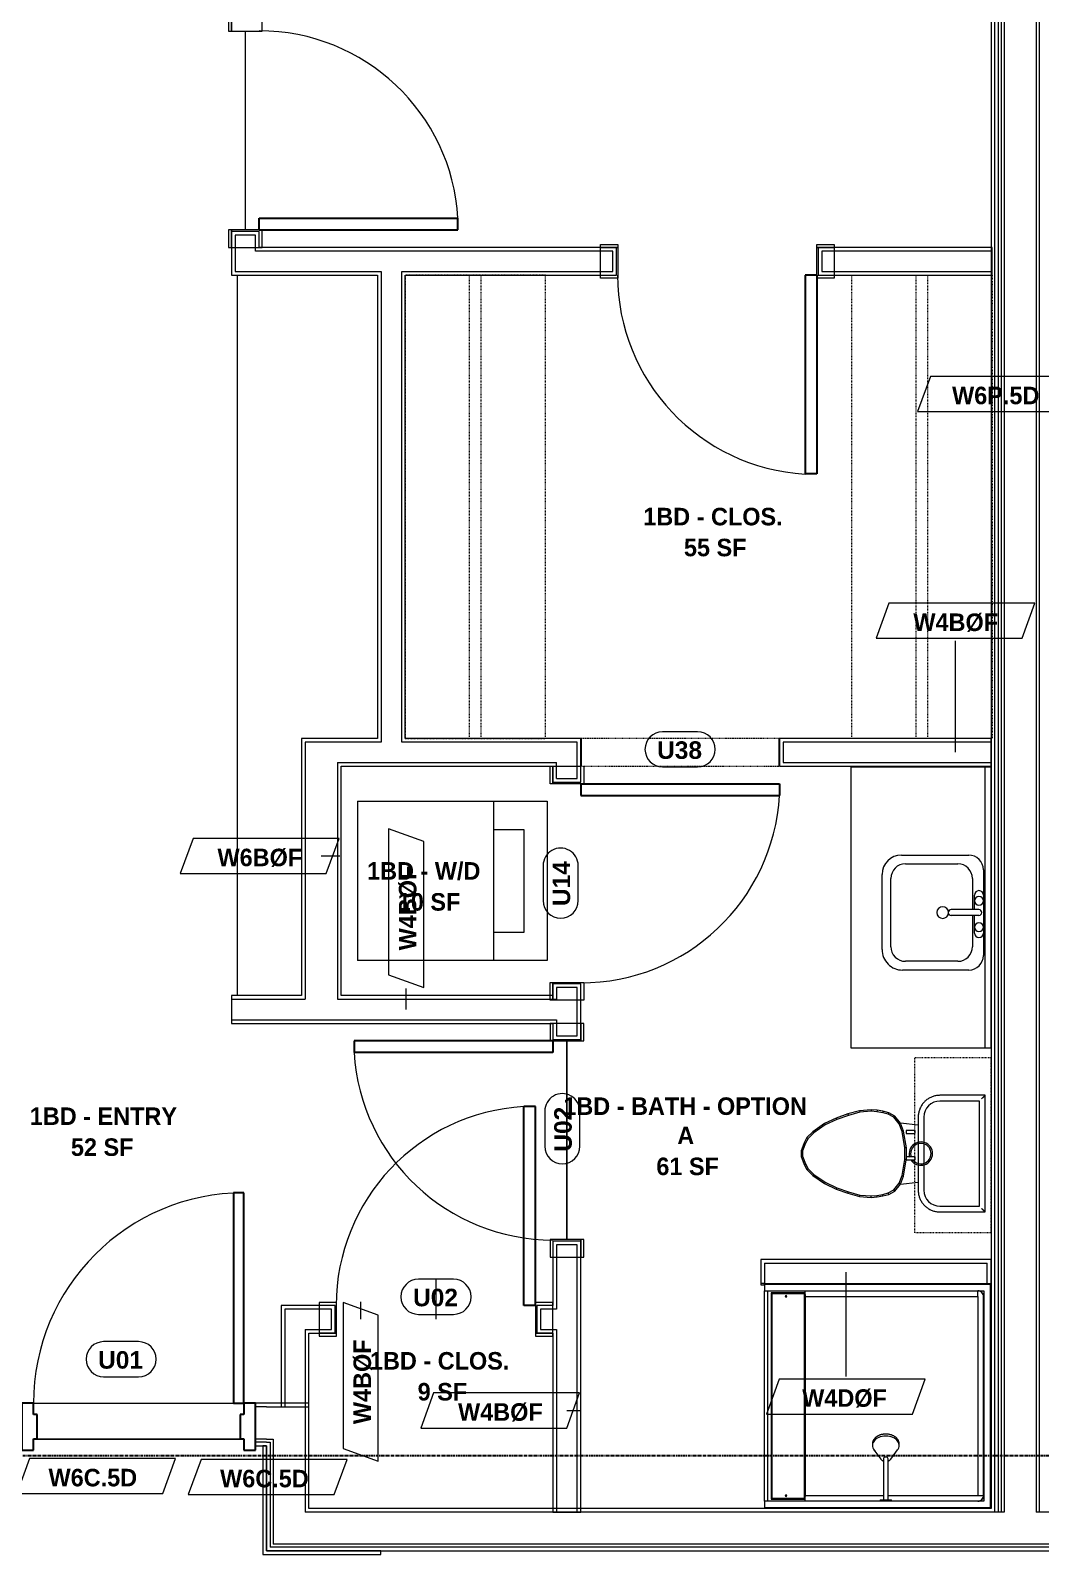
# Model space of a CAD drawing. Header units: inches. Extents: x -4058 to -1781, y 9814 to 12264.
# Drawn here: x -3085.1 to -2912.3, y 10450.3 to 10711 of the extents above; entities that cross this region are included whole.
import ezdxf

# ---------------------------------------------------------------- set-up
doc = ezdxf.new("R2010")
doc.units = ezdxf.units.IN
doc.header["$MEASUREMENT"] = 0
for name, pattern in [('Dash', [0.25, 0.125, -0.125]), ('Grid Line 1_2_', [0.875, 0.5, -0.125, 0.125, -0.125]), ('Overhead', [0.15625, 0.09375, -0.0625])]:
    doc.linetypes.add(name, pattern=pattern)
for name, color, linetype, lineweight in [('0-1', 7, 'Continuous', 5), ('0-3', 8, 'Continuous', 9), ('A-AREA-IDEN', 2, 'Continuous', 9), ('A-DETL-GENF-3', 92, 'Overhead', 9), ('A-DETL-MEDM', 33, 'Continuous', 30), ('A-DOOR-1', 7, 'Continuous', 9), ('A-DOOR-2', 10, 'Continuous', 30), ('A-DOOR-3', 31, 'Continuous', 9), ('A-DOOR-4', 31, 'Continuous', 30), ('A-DOOR-FRAM-2', 10, 'Continuous', 30), ('A-DOOR-IDEN', 31, 'Continuous', 9), ('A-FLOR-1', 7, 'Continuous', 9), ('A-FLOR-2', 192, 'Continuous', 9), ('A-WALL', 113, 'Continuous', 18), ('A-WALL-2', 250, 'Continuous', 18), ('A-WALL-3', 113, 'Continuous', 9), ('A-WALL-IDEN', 211, 'Continuous', 9), ('I-WALL-1', 7, 'Continuous', 9), ('P-SANR-FIXT', 6, 'Continuous', 9), ('Q-CASE', 31, 'Continuous', 9), ('Q-CASE-1', 31, 'Dash', 9), ('Q-CASE-HDLN', 31, 'Dash', 9), ('S-GRID-1', 1, 'Grid Line 1_2_', 30)]:
    doc.layers.add(name, color=color, linetype=linetype, lineweight=lineweight)
doc.styles.add('Arial_B', font='arialbd.ttf', dxfattribs={"height": 3})
doc.styles.add('Century Gothic_B', font='GOTHICB.TTF', dxfattribs={"height": 3})

# ---------------------------------------------------------------- blocks, each defined once
blk = doc.blocks.new('CTR - 1st Phase - Shell_rvt-1-UNIT PLANS - 2ND FLOOR')
at = {"layer": 'A-FLOR-1'}
for p, q in [((-3084.57, 10470.04), (-3048.57, 10470.04)), ((-3048.57, 10470.04), (-3084.57, 10470.04))]:
    blk.add_line(p, q, dxfattribs=at)
blk = doc.blocks.new('HOLLOW METAL - UNIT DOOR-2191978-UNIT PLANS - 2ND FLOOR')
at = {"layer": 'A-DOOR-1'}
blk.add_arc((18, 3.875), 36, 90, 180, dxfattribs=at)
at = {"layer": 'A-DOOR-2'}
for p, q in [((18, 39.875), (16.25, 39.875)), ((16.25, 39.875), (16.25, 3.875)), ((18, 3.875), (18, 39.875)), ((16.25, 3.875), (18, 3.875))]:
    blk.add_line(p, q, dxfattribs=at)
at = {"layer": 'A-DOOR-FRAM-2'}
for p, q in [((-18, 3.875), (-20, 3.875)), ((-20, 3.875), (-20, -4.125)), ((-18, 1.9375), (-18, 3.875)), ((18, 3.875), (18, 1.9375)), ((20, 3.875), (18, 3.875)), ((20, -4.125), (20, 3.875)), ((-17.375, 1.9375), (-18, 1.9375)), ((-17.375, -2.1875), (-17.375, 1.9375)), ((18, 1.9375), (17.375, 1.9375)), ((17.375, 1.9375), (17.375, -2.1875)), ((-18, -4.125), (-18, -2.1875)), ((-18, -2.1875), (-17.375, -2.1875)), ((17.375, -2.1875), (18, -2.1875)), ((18, -2.1875), (18, -4.125)), ((-20, -4.125), (-18, -4.125)), ((18, -4.125), (20, -4.125))]:
    blk.add_line(p, q, dxfattribs=at)
blk = doc.blocks.new('CTR - 1st Phase - Common Walls_rvt-1-UNIT PLANS - 2ND FLOOR')
at = {"layer": 'A-WALL-2'}
for p, q in [((-2920.14, 10843.14), (-2920.14, 10458.16)), ((-2919.51, 10843.14), (-2919.51, 10458.16)), ((-2919.01, 10843.14), (-2919.01, 10458.16)), ((-2918.51, 10843.14), (-2918.51, 10458.16)), ((-2913.01, 10843.14), (-2913.01, 10458.16)), ((-2912.51, 10843.14), (-2912.51, 10458.16)), ((-3044.7, 10475.54), (-3046.57, 10475.54)), ((-3044.7, 10475.54), (-3043.57, 10475.54)), ((-3043.57, 10475.54), (-3038.07, 10475.54)), ((-3038.07, 10475.54), (-3038.07, 10457.54)), ((-3044.7, 10470.04), (-3046.57, 10470.04)), ((-3044.7, 10469.54), (-3046.57, 10469.54)), ((-3044.7, 10470.04), (-3044.07, 10470.04)), ((-3044.7, 10469.54), (-3044.07, 10469.54)), ((-3044.07, 10470.04), (-3043.57, 10470.04)), ((-3044.07, 10469.54), (-3044.07, 10451.54)), ((-3043.57, 10470.04), (-3043.57, 10452.04)), ((-3037.45, 10457.54), (-3038.07, 10457.54)), ((-2920.14, 10457.54), (-3037.45, 10457.54)), ((-2920.14, 10458.16), (-2920.14, 10457.54)), ((-2919.51, 10457.54), (-2920.14, 10457.54)), ((-2919.51, 10457.54), (-2920.14, 10457.54)), ((-2919.51, 10458.16), (-2919.51, 10457.54)), ((-2919.01, 10457.54), (-2919.51, 10457.54)), ((-2919.01, 10457.54), (-2919.51, 10457.54)), ((-2919.01, 10458.16), (-2919.01, 10457.54)), ((-2918.51, 10457.54), (-2919.01, 10457.54)), ((-2918.51, 10457.54), (-2919.01, 10457.54)), ((-2918.51, 10458.16), (-2918.51, 10457.54)), ((-2913.01, 10458.16), (-2913.01, 10457.54)), ((-2912.51, 10457.54), (-2913.01, 10457.54)), ((-2912.51, 10457.54), (-2913.01, 10457.54)), ((-2912.51, 10458.16), (-2912.51, 10457.54)), ((-2784.7, 10457.54), (-2912.51, 10457.54)), ((-3043.57, 10451.54), (-3044.07, 10451.54)), ((-3038.07, 10452.04), (-3043.57, 10452.04)), ((-3037.45, 10451.54), (-3043.57, 10451.54)), ((-3037.45, 10452.04), (-3038.07, 10452.04)), ((-2784.7, 10452.04), (-3037.45, 10452.04)), ((-2784.7, 10451.54), (-3037.45, 10451.54))]:
    blk.add_line(p, q, dxfattribs=at)
at = {"layer": 'I-WALL-1'}
for p, q in [((-2920.76, 10843.14), (-2920.76, 10496.66)), ((-3044.7, 10476.16), (-3046.57, 10476.16)), ((-3038.07, 10476.16), (-3044.7, 10476.16)), ((-3037.45, 10476.16), (-3038.07, 10476.16)), ((-3037.45, 10458.16), (-3037.45, 10476.16)), ((-3046.57, 10468.91), (-3044.7, 10468.91)), ((-3044.7, 10468.91), (-3045.32, 10468.91)), ((-3045.32, 10468.91), (-3045.32, 10450.29)), ((-3044.7, 10468.91), (-3044.7, 10450.91)), ((-3044.7, 10450.91), (-3044.7, 10468.91)), ((-2959.51, 10458.16), (-3037.45, 10458.16)), ((-3044.7, 10450.91), (-3044.07, 10450.91)), ((-3025.11, 10450.91), (-3044.7, 10450.91)), ((-3044.07, 10450.91), (-3037.45, 10450.91)), ((-3037.45, 10450.91), (-2784.7, 10450.91)), ((-3025.11, 10450.29), (-3025.11, 10450.91)), ((-3045.32, 10450.29), (-3044.7, 10450.29)), ((-3044.7, 10450.29), (-3025.11, 10450.29))]:
    blk.add_line(p, q, dxfattribs=at)
at = {"layer": '0-3'}
blk.add_blockref('HOLLOW METAL - UNIT DOOR-2191978-UNIT PLANS - 2ND FLOOR', (-3066.57, 10472.29), dxfattribs=at)
blk = doc.blocks.new('CTR - 1st Phase - Structure_rvt-1-UNIT PLANS - 2ND FLOOR')
at = {"layer": 'S-GRID-1'}
blk.add_line((-1781.27, 10467.19), (-4041.78, 10467.19), dxfattribs=at)
blk = doc.blocks.new('SWING - SINGLE - FLUSH - SWING - FLUSH - 2-10 x 6-8 - PRIVACY-4346067-UNIT PLANS - 2ND FLOOR')
at = {"layer": 'A-DOOR-3'}
for p, q in [((-17, 2.87), (-20, 2.87)), ((-20, 2.87), (-20, -2.38)), ((-17, -2.38), (-17, 2.87)), ((20, 2.87), (17, 2.87)), ((17, 2.87), (17, -2.38)), ((20, -2.38), (20, 2.87)), ((-20, -2.38), (-17, -2.38)), ((-17, -2.38), (-20, -2.38)), ((-20, -2.38), (-20, -2.88)), ((-17, -2.88), (-17, -2.38)), ((17, -2.38), (20, -2.38)), ((20, -2.38), (17, -2.38)), ((17, -2.38), (17, -2.88)), ((20, -2.88), (20, -2.38)), ((-20, -2.88), (-17, -2.88)), ((17, -2.88), (20, -2.88))]:
    blk.add_line(p, q, dxfattribs=at)
blk.add_arc((17, 2.37), 34.07, 93.3657, 180, dxfattribs=at)
at = {"layer": 'A-DOOR-4'}
for p, q in [((15, 2.37), (15, 36.38)), ((17, 36.38), (15, 36.38)), ((17, 2.37), (17, 36.38)), ((17, 2.37), (15, 2.37))]:
    blk.add_line(p, q, dxfattribs=at)
blk = doc.blocks.new('OD_CW_Closet - OD_CW_Closet-3890322-UNIT PLANS - 2ND FLOOR')
at = {"layer": 'Q-CASE-HDLN'}
for p, q in [((0.74, -24), (0.74, 0)), ((0.74, 0), (79.99, 0)), ((79.99, 0), (79.99, -24)), ((0.74, -11), (79.99, -11)), ((0.74, -13), (79.99, -13)), ((79.99, -24), (0.74, -24))]:
    blk.add_line(p, q, dxfattribs=at)
blk = doc.blocks.new('SWING - SINGLE - FLUSH - SWING - FLUSH - 2-10 x 6-8 - PRIVACY-4346070-UNIT PLANS - 2ND FLOOR')
at = {"layer": 'A-DOOR-3'}
for p, q in [((-20, 2.37), (-20, 2.87)), ((-20, 2.87), (-17, 2.87)), ((-17, 2.87), (-17, 2.37)), ((17, 2.37), (17, 2.87)), ((17, 2.87), (20, 2.87)), ((20, 2.87), (20, 2.37)), ((-20, 2.37), (-17, 2.37)), ((-20, -2.88), (-20, 2.37)), ((-17, 2.37), (-20, 2.37)), ((-17, 2.37), (-17, -2.88)), ((17, 2.37), (20, 2.37)), ((17, -2.88), (17, 2.37)), ((20, 2.37), (17, 2.37)), ((20, 2.37), (20, -2.88)), ((-17, -2.88), (-20, -2.88)), ((20, -2.88), (17, -2.88))]:
    blk.add_line(p, q, dxfattribs=at)
blk.add_arc((17, -2.38), 34.07, 180, 266.6343, dxfattribs=at)
at = {"layer": 'A-DOOR-4'}
for p, q in [((15, -2.38), (15, -36.38)), ((17, -2.38), (15, -2.38)), ((17, -2.38), (17, -36.38)), ((17, -36.38), (15, -36.38))]:
    blk.add_line(p, q, dxfattribs=at)
blk = doc.blocks.new('Stacked Washer and Dryer - 26_x25_ - Private-3627842-UNIT PLANS - 2ND FLOOR')
at = {"layer": 'P-SANR-FIXT'}
for p, q in [((0, 13.625), (32.4375, 13.625)), ((0, 13.625), (0, -13.625)), ((23.34375, -13.625), (23.34375, 13.625)), ((32.4375, 13.625), (32.4375, -13.625)), ((28.53125, 8.75), (23.34375, 8.75)), ((28.53125, -8.75), (28.53125, 8.75)), ((23.34375, -8.75), (28.53125, -8.75)), ((32.4375, -13.625), (0, -13.625))]:
    blk.add_line(p, q, dxfattribs=at)
blk = doc.blocks.new('SWING - SINGLE - FLUSH - SWING - FLUSH - 2-10 x 6-8 - PRIVACY-4346066-UNIT PLANS - 2ND FLOOR')
at = {"layer": 'A-DOOR-3'}
for p, q in [((-17, 2.87), (-20, 2.87)), ((-20, 2.87), (-20, -2.38)), ((-17, -2.38), (-17, 2.87)), ((20, 2.87), (17, 2.87)), ((17, 2.87), (17, -2.38)), ((20, -2.38), (20, 2.87)), ((-20, -2.38), (-17, -2.38)), ((-17, -2.38), (-20, -2.38)), ((-20, -2.38), (-20, -2.88)), ((-17, -2.88), (-17, -2.38)), ((17, -2.38), (20, -2.38)), ((20, -2.38), (17, -2.38)), ((17, -2.38), (17, -2.88)), ((20, -2.88), (20, -2.38)), ((-20, -2.88), (-17, -2.88)), ((17, -2.88), (20, -2.88))]:
    blk.add_line(p, q, dxfattribs=at)
blk.add_arc((17, 2.37), 34.07, 93.3657, 180, dxfattribs=at)
at = {"layer": 'A-DOOR-4'}
for p, q in [((15, 2.37), (15, 36.38)), ((17, 36.38), (15, 36.38)), ((17, 2.37), (17, 36.38)), ((17, 2.37), (15, 2.37))]:
    blk.add_line(p, q, dxfattribs=at)
blk = doc.blocks.new('Door-Opening - CLEAR OPENING - 34_ x 80_-3928388-UNIT PLANS - 2ND FLOOR')
at = {"layer": 'A-DETL-GENF-3'}
for p, q in [((16.68, 2.37), (-17.32, 2.37)), ((-17.32, -2.38), (16.68, -2.38))]:
    blk.add_line(p, q, dxfattribs=at)
at = {"layer": 'A-DETL-MEDM'}
for p, q in [((-17.32, 2.37), (-17.32, -2.38)), ((16.68, -2.38), (16.68, 2.37))]:
    blk.add_line(p, q, dxfattribs=at)
blk = doc.blocks.new('M_Sink Vanity-Square - 500 x 440mm-1372835-UNIT PLANS - 2ND FLOOR')
at = {"layer": 'P-SANR-FIXT'}
for p, q in [((-5.72, 10.23), (7.14, 10.23)), ((-5.22, 8.73), (6.46, 8.73)), ((-9.22, -4.59), (-9.22, 6.73)), ((-7.72, -2.72), (-7.72, 6.23)), ((8.96, 6.23), (8.96, -2.72)), ((10.46, 6.91), (10.46, -4.59)), ((0.12, -6.33), (0.12, -1.59)), ((1.12, -6.33), (1.12, -1.59)), ((7.96, -7.09), (-6.72, -7.09)), ((0.12, -5.22), (-5.22, -5.22)), ((-2.88, -5.59), (0.12, -5.59)), ((3.62, -7.09), (-2.88, -7.09)), ((6.46, -5.22), (1.12, -5.22)), ((1.12, -5.59), (3.62, -5.59))]:
    blk.add_line(p, q, dxfattribs=at)
for centre, radius, start, end in [((-5.72, 6.73), 3.5, 90, 180), ((-5.22, 6.23), 2.5, 90, 180), ((6.46, 6.23), 2.5, 360, 90), ((7.14, 6.91), 3.32, 360, 90), ((0.62, -0.13), 1, 360, 180), ((0.62, -0.13), 1, 180, 0), ((0.62, -1.59), 0.5, 360, 180), ((-6.72, -4.59), 2.5, 180, 270), ((-5.22, -2.72), 2.5, 180, 270), ((6.46, -2.72), 2.5, 270, 360), ((7.96, -4.59), 2.5, 270, 0), ((-2.88, -6.34), 0.75, 90, 270), ((-1.88, -6.34), 0.75, 360, 180), ((-1.88, -6.34), 0.75, 180, 0), ((0.62, -6.33), 0.5, 180, 0), ((2.62, -6.34), 0.75, 0, 180), ((2.62, -6.34), 0.75, 180, 0), ((3.62, -6.34), 0.75, 270, 90)]:
    blk.add_arc(centre, radius, start, end, dxfattribs=at)
blk = doc.blocks.new('Toilet-Domestic-3D - Toilet-Domestic-3D-1352612-UNIT PLANS - 2ND FLOOR')
at = {"layer": 'P-SANR-FIXT'}
for p, q in [((-9.98, 19.48), (-9.98, 11.75)), ((9.98, 19.48), (-9.98, 19.48)), ((-9.86, 19.36), (-9.98, 19.48)), ((9, 18.5), (-9, 18.5)), ((-9, 18.5), (-9, 11.75)), ((-9, 18.5), (-9, 11.75)), ((9, 18.5), (-9, 18.5)), ((9, 11.75), (9, 18.5)), ((9, 11.75), (9, 18.5)), ((9.98, 19.48), (9.86, 19.36)), ((9.98, 11.75), (9.98, 19.48)), ((-6.25, 9), (6.25, 9)), ((-6.25, 9), (6.25, 9)), ((-6.25, 8.02), (6.25, 8.02)), ((-4.86, 8.02), (-5.21, 5)), ((5.21, 5), (4.86, 8.02)), ((-3.84, 5.5), (-5.21, 5)), ((-3.77, 5.26), (-5.08, 4.78)), ((-1, 6), (-3.84, 5.5)), ((-3.84, 5.5), (-3.77, 5.26)), ((-0.98, 5.75), (-3.77, 5.26)), ((-1, 6), (-0.98, 5.75)), ((0.56, 6), (-1, 6)), ((0.98, 5.75), (-0.98, 5.75)), ((1, 5.98), (0.98, 5.75)), ((3.77, 5.26), (0.98, 5.75)), ((3.84, 5.5), (1.05, 5.99)), ((3.84, 5.5), (3.77, 5.26)), ((5.08, 4.78), (3.77, 5.26)), ((5.21, 5), (3.84, 5.5)), ((-6.97, 3), (-7.24, 2)), ((-6.73, 2.9), (-6.99, 1.95)), ((-6.4, 4), (-6.97, 3)), ((-6.97, 3), (-6.73, 2.9)), ((-6.21, 3.84), (-6.73, 2.9)), ((-5.21, 5), (-6.4, 4)), ((-6.21, 3.84), (-6.4, 4)), ((-5.08, 4.78), (-6.21, 3.84)), ((-5.21, 5), (-5.08, 4.78)), ((5.21, 5), (5.08, 4.78)), ((6.21, 3.84), (5.08, 4.78)), ((6.4, 4), (5.21, 5)), ((6.4, 4), (6.21, 3.84)), ((6.73, 2.9), (6.21, 3.84)), ((6.97, 3), (6.4, 4)), ((6.97, 3), (6.73, 2.9)), ((6.99, 1.95), (6.73, 2.9)), ((7.24, 2), (6.97, 3)), ((-7.41, 1), (-7.5, 0)), ((-7.24, 2), (-7.41, 1)), ((-7.41, 1), (-7.16, 0.96)), ((-7.16, 0.96), (-7.25, 0)), ((-7.24, 2), (-6.99, 1.95)), ((-6.99, 1.95), (-7.16, 0.96)), ((7.24, 2), (6.99, 1.95)), ((7.16, 0.96), (6.99, 1.95)), ((7.41, 1), (7.16, 0.96)), ((7.25, 0), (7.16, 0.96)), ((7.41, 1), (7.24, 2)), ((7.5, 0), (7.25, 0)), ((7.5, 0), (7.41, 1)), ((-7.5, 0), (-7.25, 0)), ((-7.5, 0), (-7.33, -1.99)), ((-7.33, -1.99), (-7.08, -1.95)), ((-7.33, -1.99), (-6.79, -4)), ((-7.25, 0), (-7.08, -1.95)), ((-7.08, -1.95), (-6.55, -3.92)), ((6.55, -3.92), (7.08, -1.95)), ((6.79, -4), (7.33, -1.99)), ((7.08, -1.95), (7.25, 0)), ((7.33, -1.99), (7.08, -1.95)), ((7.33, -1.99), (7.5, 0)), ((-6.79, -4), (-6.55, -3.92)), ((-6.79, -4), (-6.06, -6)), ((-6.55, -3.92), (-5.83, -5.9)), ((5.83, -5.9), (6.55, -3.92)), ((6.06, -6), (6.79, -4)), ((6.79, -4), (6.55, -3.92)), ((-6.06, -6), (-5.83, -5.9)), ((-6.06, -6), (-5.13, -8)), ((-5.83, -5.9), (-4.91, -7.88)), ((4.91, -7.88), (5.83, -5.9)), ((5.13, -8), (6.06, -6)), ((6.06, -6), (5.83, -5.9)), ((-5.13, -8), (-4.91, -7.88)), ((-5.13, -8), (-3.74, -10)), ((-4.91, -7.88), (-3.55, -9.84)), ((-3.74, -10), (-3.55, -9.84)), ((-3.74, -10), (-2.74, -11)), ((-3.55, -9.84), (-2.59, -10.8)), ((2.59, -10.8), (3.55, -9.84)), ((2.74, -11), (3.74, -10)), ((3.55, -9.84), (4.91, -7.88)), ((3.74, -10), (3.55, -9.84)), ((3.74, -10), (5.13, -8)), ((5.13, -8), (4.91, -7.88)), ((-2.74, -11), (-2.59, -10.8)), ((-2.74, -11), (-1.87, -11.5)), ((-2.59, -10.8), (-1.77, -11.27)), ((-1.87, -11.5), (-1.77, -11.27)), ((-1.87, -11.5), (-0.5, -12)), ((-1.77, -11.27), (-0.46, -11.75)), ((-0.5, -12), (-0.46, -11.75)), ((-0.5, -12), (0.5, -12)), ((-0.46, -11.75), (0.46, -11.75)), ((0.46, -11.75), (1.77, -11.27)), ((0.5, -12), (0.46, -11.75)), ((0.5, -12), (1.87, -11.5)), ((1.77, -11.27), (2.59, -10.8)), ((1.87, -11.5), (1.77, -11.27)), ((1.87, -11.5), (2.74, -11)), ((2.74, -11), (2.59, -10.8))]:
    blk.add_line(p, q, dxfattribs=at)
at = {"layer": 'P-SANR-FIXT', "flags": 128}
for points in [[(-9.98, 11.75), (-9.97, 11.6), (-9.97, 11.45), (-9.95, 11.3), (-9.93, 11.16), (-9.9, 11.01), (-9.87, 10.86), (-9.83, 10.72), (-9.79, 10.58), (-9.74, 10.44), (-9.68, 10.3), (-9.62, 10.16), (-9.56, 10.03), (-9.48, 9.9), (-9.41, 9.77), (-9.33, 9.65), (-9.24, 9.52), (-9.15, 9.41), (-9.05, 9.29), (-8.95, 9.18), (-8.85, 9.08), (-8.74, 8.97), (-8.62, 8.88), (-8.51, 8.78), (-8.39, 8.7), (-8.26, 8.61), (-8.14, 8.54), (-8.01, 8.46), (-7.87, 8.4), (-7.74, 8.33), (-7.6, 8.28), (-7.46, 8.22), (-7.32, 8.18), (-7.17, 8.14), (-7.03, 8.11), (-6.88, 8.08), (-6.74, 8.05), (-6.59, 8.04), (-6.44, 8.03), (-6.29, 8.02), (-6.25, 8.02)], [(6.25, 8.02), (6.4, 8.03), (6.55, 8.03), (6.7, 8.05), (6.84, 8.07), (6.99, 8.1), (7.14, 8.13), (7.28, 8.17), (7.42, 8.21), (7.56, 8.26), (7.7, 8.32), (7.84, 8.38), (7.97, 8.44), (8.1, 8.52), (8.23, 8.59), (8.35, 8.67), (8.48, 8.76), (8.59, 8.85), (8.71, 8.95), (8.82, 9.05), (8.92, 9.15), (9.03, 9.26), (9.12, 9.38), (9.22, 9.49), (9.3, 9.61), (9.39, 9.74), (9.46, 9.86), (9.54, 9.99), (9.6, 10.13), (9.67, 10.26), (9.72, 10.4), (9.78, 10.54), (9.82, 10.68), (9.86, 10.83), (9.89, 10.97), (9.92, 11.12), (9.95, 11.26), (9.96, 11.41), (9.97, 11.56), (9.98, 11.71), (9.98, 11.75)]]:
    blk.add_lwpolyline(points, dxfattribs=at)
at = {"layer": 'P-SANR-FIXT'}
for centre, radius, start, end in [((-6.25, 11.75), 2.75, 180, 270), ((-6.25, 11.75), 2.75, 180, 270), ((0, 8.48), 2, 360, 286.863), ((6.25, 11.75), 2.75, 270, 360), ((6.25, 11.75), 2.75, 270, 360), ((0, 8.48), 1.75, 360, 289.017), ((0, 8.48), 2, 302.0714, 360), ((0, 8.48), 1.75, 308.7554, 360)]:
    blk.add_arc(centre, radius, start, end, dxfattribs=at)
for points in [[(-9.98, 19.48), (-9.98, 19.48), (-9.98, 19.48), (-9.98, 19.48)], [(9.98, 19.48), (9.98, 19.48), (9.98, 19.48), (9.98, 19.48)]]:
    blk.add_open_spline(points, degree=3, dxfattribs=at)
for points, knots in [([(-9.37, 18.87), (-9.41, 18.91), (-9.47, 18.97), (-9.55, 19.05), (-9.6, 19.1), (-9.66, 19.16), (-9.71, 19.21), (-9.75, 19.25), (-9.78, 19.28), (-9.8, 19.3), (-9.82, 19.32), (-9.85, 19.35), (-9.86, 19.36), (-9.86, 19.36)], [0, 0, 0, 0, 0.166667, 0.25, 0.333333, 0.416667, 0.5, 0.583333, 0.666667, 0.708333, 0.75, 0.833333, 1, 1, 1, 1]), ([(9.86, 19.36), (9.86, 19.36), (9.85, 19.35), (9.82, 19.32), (9.8, 19.3), (9.78, 19.28), (9.75, 19.25), (9.71, 19.21), (9.66, 19.16), (9.6, 19.1), (9.55, 19.05), (9.47, 18.97), (9.41, 18.91), (9.37, 18.87)], [-1, -1, -1, -1, -0.833333, -0.75, -0.708333, -0.666667, -0.583333, -0.5, -0.416667, -0.333333, -0.25, -0.166667, 0, 0, 0, 0])]:
    blk.add_open_spline(points, degree=3, knots=knots, dxfattribs=at)
blk = doc.blocks.new('Bath Vanity - Bath Vanity 48_-3150017-UNIT PLANS - 2ND FLOOR')
at = {"layer": 'Q-CASE'}
for p, q in [((24.74, 24), (-23.26, 24)), ((-23.26, 24), (-23.26, 1)), ((24.74, 1), (24.74, 24))]:
    blk.add_line(p, q, dxfattribs=at)
blk = doc.blocks.new('BATHROOM MIRROR - BATHROOM MIRROR 48_-3123886-UNIT PLANS - 2ND FLOOR')
at = {"layer": 'Q-CASE'}
for p, q in [((-23.26, -23), (24.74, -23)), ((-23.26, -23), (-23.26, -24)), ((24.74, -24), (24.74, -23)), ((24.74, -24), (-23.26, -24))]:
    blk.add_line(p, q, dxfattribs=at)
blk = doc.blocks.new('300 Series Wall Hung Cabinet_326 - 30_-2909953-UNIT PLANS - 2ND FLOOR')
at = {"layer": 'Q-CASE'}
for p, q in [((-2.01, 14.69), (-2.5, 14.69)), ((-2.5, 14.69), (-2.5, 13.19)), ((-2.01, 13.19), (-2.5, 13.19)), ((-2.01, 13.19), (-2.01, 14.69)), ((2.49, 14.69), (2, 14.69)), ((2, 14.69), (2, 13.19)), ((2.49, 13.19), (2, 13.19)), ((2.49, 13.19), (2.49, 14.69))]:
    blk.add_line(p, q, dxfattribs=at)
at = {"layer": 'Q-CASE-1'}
for p, q in [((-15, 0.19), (-15, 13.19)), ((-15, 13.19), (15, 13.19)), ((15, 13.19), (15, 0.19)), ((15, 0.19), (-15, 0.19))]:
    blk.add_line(p, q, dxfattribs=at)
blk = doc.blocks.new('SWING - SINGLE - FLUSH - SWING - FLUSH - 2-10 x 6-8 - PASSAGE-4346082-UNIT PLANS - 2ND FLOOR')
at = {"layer": 'A-DOOR-3'}
for p, q in [((-20, 2.37), (-20, 2.87)), ((-20, 2.87), (-17, 2.87)), ((-17, 2.87), (-17, 2.37)), ((17, 2.37), (17, 2.87)), ((17, 2.87), (20, 2.87)), ((20, 2.87), (20, 2.37)), ((-20, 2.37), (-17, 2.37)), ((-20, -2.88), (-20, 2.37)), ((-17, 2.37), (-20, 2.37)), ((-17, 2.37), (-17, -2.88)), ((17, 2.37), (20, 2.37)), ((17, -2.88), (17, 2.37)), ((20, 2.37), (17, 2.37)), ((20, 2.37), (20, -2.38)), ((-17, -2.88), (-20, -2.88)), ((20, -2.88), (17, -2.88))]:
    blk.add_line(p, q, dxfattribs=at)
blk.add_arc((17, -2.38), 34.07, 180, 266.6343, dxfattribs=at)
at = {"layer": 'A-DOOR-4'}
for p, q in [((15, -2.38), (15, -36.38)), ((17, -2.38), (15, -2.38)), ((17, -2.38), (17, -36.38)), ((17, -36.38), (15, -36.38))]:
    blk.add_line(p, q, dxfattribs=at)
blk = doc.blocks.new('OD_CW_Closet - OD_CW_Closet-3890321-UNIT PLANS - 2ND FLOOR')
at = {"layer": 'Q-CASE-HDLN'}
for p, q in [((79.99, 24), (0.74, 24)), ((0.74, 24), (0.74, 0)), ((79.99, 0), (79.99, 24)), ((0.74, 13), (79.99, 13)), ((0.74, 11), (79.99, 11)), ((0.74, 0), (79.99, 0))]:
    blk.add_line(p, q, dxfattribs=at)
blk = doc.blocks.new('Casework 9 - Casework 1-3926311-UNIT PLANS - 2ND FLOOR')
at = {"layer": 'Q-CASE'}
blk.add_line((-3049.7, 10669.16), (-3049.7, 10545.91), dxfattribs=at)
blk = doc.blocks.new('The Shower - The Shower-V42-UNIT PLANS - 2ND FLOOR')
at = {"layer": 'P-SANR-FIXT'}
for p, q in [((0, -0.5), (38.5, -0.5)), ((0, -39.25), (0, -0.5)), ((0.12, -39.25), (0.12, -0.63)), ((0.12, -0.63), (38.38, -0.63)), ((1.25, -39.25), (1.25, -1.75)), ((1.25, -1.75), (37.25, -1.75)), ((1.3, -2.43), (1.28, -2.51)), ((1.42, -2.2), (1.4, -2.23)), ((1.58, -2.01), (1.51, -2.08)), ((1.73, -1.9), (1.7, -1.92)), ((2.01, -1.78), (1.93, -1.8)), ((36.25, -1.77), (2.25, -1.77)), ((36.25, -1.77), (36.25, -1.75)), ((36.57, -1.8), (36.49, -1.78)), ((36.8, -1.92), (36.77, -1.9)), ((36.99, -2.08), (36.92, -2.01)), ((37.1, -2.23), (37.08, -2.2)), ((37.22, -2.51), (37.2, -2.43)), ((37.25, -1.75), (37.25, -17.52)), ((38.38, -0.63), (38.38, -39.25)), ((38.5, -0.5), (38.5, -39.25)), ((2.2, -32.27), (2.2, -2.75)), ((36.25, -2.7), (2.25, -2.7)), ((36.3, -18.11), (36.3, -2.75)), ((36.3, -32.27), (36.3, -18.89)), ((37.25, -19.48), (37.25, -39.25)), ((1.62, -32.27), (1.62, -38.13)), ((36.75, -32.38), (1.75, -32.38)), ((1.75, -32.38), (1.75, -38)), ((2.2, -32.27), (36.3, -32.27)), ((36.75, -38), (36.75, -32.38)), ((36.88, -38.13), (36.88, -32.27)), ((1.25, -38.75), (37.25, -38.75)), ((1.25, -39.25), (1.25, -38.75)), ((1.62, -38.13), (36.88, -38.13)), ((1.75, -38), (36.75, -38)), ((37.25, -38.75), (37.25, -39.25)), ((0.12, -39.25), (0, -39.25)), ((0.12, -39.25), (1.25, -39.25)), ((37.25, -39.25), (1.25, -39.25)), ((37.25, -39.25), (38.38, -39.25)), ((38.5, -39.25), (38.38, -39.25))]:
    blk.add_line(p, q, dxfattribs=at)
for centre, radius, start, end in [((2.25, -2.75), 1, 90, 180), ((36.25, -2.75), 1, 0, 90), ((2.2, -35.56), 0.125, 0, 180), ((2.2, -35.56), 0.125, 180, 0), ((36.3, -35.56), 0.125, 0, 180), ((36.3, -35.56), 0.125, 180, 0)]:
    blk.add_arc(centre, radius, start, end, dxfattribs=at)
for centre, major_axis, start_param, end_param in [((2.2, -32.28), (0.95, 0), 1.570796, 3.141593), ((36.3, -32.28), (-0.95, 0), 3.141593, 4.712389)]:
    blk.add_ellipse(centre, major_axis=major_axis, ratio=0.019505, start_param=start_param, end_param=end_param, dxfattribs=at)
for points, knots in [([(2.25, -1.77), (2.19, -1.77), (2.06, -1.78), (1.8, -1.86), (1.53, -2.04), (1.34, -2.32), (1.26, -2.57), (1.25, -2.7), (1.25, -2.77)], [-0.001856, -0.001856, -0.001856, -0.001856, 0.123376, 0.248608, 0.499072, 0.749536, 0.874768, 1, 1, 1, 1]), ([(1.38, -2.25), (1.41, -2.21), (1.47, -2.12), (1.55, -2.04), (1.59, -2)], [-0.666048, -0.666048, -0.666048, -0.666048, -0.5714286, -0.4597287, -0.4597287, -0.4597287, -0.4597287]), ([(1.75, -1.88), (1.77, -1.87), (1.86, -1.82), (2.03, -1.77), (2.17, -1.75), (2.25, -1.75)], [-0.332096, -0.332096, -0.332096, -0.332096, -0.2857143, -0.1428571, 0, 0, 0, 0]), ([(36.25, -1.75), (36.31, -1.75), (36.42, -1.76), (36.59, -1.8), (36.7, -1.85), (36.75, -1.88)], [-1, -1, -1, -1, -0.8928571, -0.7857143, -0.6665409, -0.6665409, -0.6665409, -0.6665409]), ([(37.25, -2.77), (37.25, -2.7), (37.24, -2.57), (37.16, -2.32), (36.98, -2.04), (36.7, -1.86), (36.45, -1.78), (36.32, -1.77), (36.25, -1.77)], [-0.001856, -0.001856, -0.001856, -0.001856, 0.123376, 0.248608, 0.499072, 0.749536, 0.874768, 1, 1, 1, 1]), ([(36.75, -1.88), (36.79, -1.91), (36.89, -1.97), (36.97, -2.05), (37.01, -2.11)], [-0.666048, -0.666048, -0.666048, -0.666048, -0.5714286, -0.4462442, -0.4462442, -0.4462442, -0.4462442]), ([(37.12, -2.25), (37.13, -2.27), (37.16, -2.33), (37.18, -2.38), (37.19, -2.42)], [-0.332096, -0.332096, -0.332096, -0.332096, -0.2857143, -0.2167295, -0.2167295, -0.2167295, -0.2167295]), ([(2.25, -2.7), (2.24, -2.7), (2.24, -2.7), (2.23, -2.7), (2.22, -2.71), (2.22, -2.71), (2.21, -2.72), (2.21, -2.73), (2.2, -2.74), (2.2, -2.74), (2.2, -2.75), (2.2, -2.75)], [-1, -1, -1, -1, -0.833333, -0.75, -0.666667, -0.583333, -0.416667, -0.333333, -0.208333, -0.083333, 0, 0, 0, 0]), ([(36.3, -2.75), (36.3, -2.74), (36.3, -2.74), (36.3, -2.73), (36.29, -2.72), (36.29, -2.72), (36.28, -2.71), (36.27, -2.71), (36.26, -2.7), (36.26, -2.7), (36.25, -2.7), (36.25, -2.7)], [-1, -1, -1, -1, -0.833333, -0.75, -0.666667, -0.583333, -0.416667, -0.333333, -0.208333, -0.083333, 0, 0, 0, 0])]:
    blk.add_open_spline(points, degree=3, knots=knots, dxfattribs=at)
for points in [[(1.35, -2.32), (1.36, -2.3), (1.37, -2.27), (1.38, -2.25)], [(1.63, -1.97), (1.67, -1.94), (1.71, -1.91), (1.75, -1.88)], [(36.25, -2.7), (36.25, -2.62), (36.25, -2.45), (36.25, -2.22), (36.25, -2.03), (36.25, -1.88), (36.25, -1.82), (36.25, -1.8)], [(37.05, -2.15), (37.07, -2.18), (37.09, -2.21), (37.12, -2.25)], [(1.25, -2.75), (1.25, -2.74), (1.25, -2.72), (1.25, -2.71)], [(2.2, -2.75), (2.12, -2.75), (1.95, -2.75), (1.72, -2.75), (1.52, -2.76), (1.37, -2.76), (1.27, -2.76), (1.25, -2.77), (1.25, -2.77)], [(37.25, -2.67), (37.25, -2.7), (37.25, -2.72), (37.25, -2.75)]]:
    blk.add_open_spline(points, degree=3, dxfattribs=at)
blk = doc.blocks.new('Shower Head - Shower Head-3260035-UNIT PLANS - 2ND FLOOR')
at = {"layer": 'P-SANR-FIXT'}
for p, q in [((-2.28, 9.81), (-2.28, 9.54)), ((-2.02, 8.78), (-0.84, 7.19)), ((0.84, 7.19), (2.02, 8.78)), ((2.28, 9.54), (2.28, 9.81)), ((-0.39, 7.27), (-0.39, 6.01)), ((0.39, 6.01), (0.39, 7.27)), ((-0.98, 0.26), (-0.98, 0)), ((-0.98, 0.26), (0.98, 0.26)), ((-0.39, 1), (-0.39, 0.26)), ((0.39, 0.26), (0.39, 1)), ((0.98, 0), (0.98, 0.26)), ((0.98, 0), (-0.98, 0))]:
    blk.add_line(p, q, dxfattribs=at)
at = {"layer": 'P-SANR-FIXT', "flags": 128}
for points in [[(0, 11.49), (-0.09, 11.49), (-0.18, 11.48), (-0.27, 11.48), (-0.35, 11.47), (-0.44, 11.46), (-0.53, 11.44), (-0.62, 11.43), (-0.7, 11.41), (-0.79, 11.39), (-0.87, 11.36), (-0.95, 11.34), (-1.03, 11.31), (-1.11, 11.28), (-1.19, 11.25), (-1.26, 11.21), (-1.34, 11.17), (-1.41, 11.13), (-1.48, 11.09), (-1.55, 11.05), (-1.61, 11), (-1.68, 10.95), (-1.74, 10.9), (-1.8, 10.85), (-1.85, 10.8), (-1.9, 10.74), (-1.95, 10.69), (-2, 10.63), (-2.04, 10.57), (-2.08, 10.51), (-2.12, 10.44), (-2.15, 10.38), (-2.18, 10.31), (-2.21, 10.25), (-2.23, 10.18), (-2.25, 10.11), (-2.26, 10.04), (-2.27, 9.97), (-2.28, 9.9), (-2.28, 9.83), (-2.28, 9.81)], [(2.28, 9.81), (2.28, 9.88), (2.28, 9.95), (2.27, 10.02), (2.25, 10.09), (2.24, 10.16), (2.21, 10.23), (2.19, 10.3), (2.16, 10.36), (2.13, 10.43), (2.09, 10.49), (2.05, 10.55), (2.01, 10.61), (1.97, 10.67), (1.92, 10.73), (1.86, 10.79), (1.81, 10.84), (1.75, 10.89), (1.69, 10.94), (1.63, 10.99), (1.57, 11.04), (1.5, 11.08), (1.43, 11.12), (1.36, 11.16), (1.28, 11.2), (1.21, 11.24), (1.13, 11.27), (1.05, 11.3), (0.97, 11.33), (0.89, 11.36), (0.81, 11.38), (0.72, 11.4), (0.64, 11.42), (0.55, 11.44), (0.47, 11.45), (0.38, 11.46), (0.29, 11.47), (0.2, 11.48), (0.11, 11.49), (0.02, 11.49), (0, 11.49)], [(-0.84, 7.19), (-0.81, 7.16), (-0.79, 7.13), (-0.76, 7.1), (-0.73, 7.08), (-0.7, 7.05), (-0.68, 7.03), (-0.65, 7.01), (-0.62, 6.98), (-0.59, 6.97), (-0.56, 6.95), (-0.53, 6.93), (-0.49, 6.91), (-0.46, 6.9), (-0.43, 6.89), (-0.4, 6.87)], [(-0.39, 6.01), (-0.39, 5.81), (-0.39, 5.6), (-0.39, 5.38), (-0.39, 5.15), (-0.39, 4.92), (-0.39, 4.68), (-0.39, 4.43), (-0.39, 4.18), (-0.39, 3.93), (-0.39, 3.67), (-0.39, 3.4), (-0.39, 3.13), (-0.39, 2.86), (-0.39, 2.59), (-0.39, 2.31), (-0.39, 2.03), (-0.39, 1.75), (-0.39, 1.46), (-0.39, 1.18), (-0.39, 1)], [(0.39, 6.87), (0.43, 6.88), (0.46, 6.9), (0.49, 6.91), (0.52, 6.93), (0.55, 6.94), (0.58, 6.96), (0.61, 6.98), (0.64, 7), (0.67, 7.03), (0.7, 7.05), (0.73, 7.07), (0.76, 7.1), (0.78, 7.13), (0.81, 7.16), (0.83, 7.19), (0.84, 7.19)], [(0.39, 1), (0.39, 1.29), (0.39, 1.57), (0.39, 1.85), (0.39, 2.13), (0.39, 2.41), (0.39, 2.69), (0.39, 2.96), (0.39, 3.23), (0.39, 3.5), (0.39, 3.76), (0.39, 4.02), (0.39, 4.27), (0.39, 4.52), (0.39, 4.77), (0.39, 5), (0.39, 5.23), (0.39, 5.46), (0.39, 5.67), (0.39, 5.88), (0.39, 6.01)]]:
    blk.add_lwpolyline(points, dxfattribs=at)
at = {"layer": 'P-SANR-FIXT'}
for centre, major_axis, start_param, end_param in [((0, 9.54), (-2.28, 0), 4.712389, 6.956384), ((0, 9.54), (2.28, 0), 5.609987, 7.853982), ((0, 7.27), (-0.394, 0), 4.712389, 6.283185), ((0, 7.27), (0.394, 0), 0, 1.570796)]:
    blk.add_ellipse(centre, major_axis=major_axis, ratio=0.707107, start_param=start_param, end_param=end_param, dxfattribs=at)
blk = doc.blocks.new('Wall Tag - Arch Wall-3956453-UNIT PLANS - 2ND FLOOR')
at = {"layer": 'A-WALL-IDEN'}
for p, q in [((-0.3561, 0.0937), (-0.4244, -0.0937)), ((0.4244, 0.0937), (-0.3561, 0.0937)), ((0.3561, -0.0937), (0.4244, 0.0937)), ((-0.4244, -0.0937), (0.3561, -0.0937))]:
    blk.add_line(p, q, dxfattribs=at)
blk = doc.blocks.new('Door Tag - Type Mark-2601225-UNIT PLANS - 2ND FLOOR')
at = {"layer": 'A-DOOR-IDEN'}
for p, q in [((0.09375, 0.09375), (-0.09375, 0.09375)), ((-0.09375, -0.09375), (0.09375, -0.09375))]:
    blk.add_line(p, q, dxfattribs=at)
for centre, start, end in [((-0.09375, 0), 90, 270), ((0.09375, 0), 270, 90)]:
    blk.add_arc(centre, 0.09375, start, end, dxfattribs=at)

msp = doc.modelspace()

# ---------------------------------------------------------------- linework, layer by layer
at = {"layer": 'A-DOOR-IDEN'}
msp.add_line((-3015.7, 10490.54), (-3015.7, 10497.38), dxfattribs=at)
at = {"layer": 'A-FLOR-2'}
for p, q in [((-3048.32, 10710.91), (-3048.32, 10676.91)), ((-2993.32, 10504.16), (-2993.32, 10538.16)), ((-2993.32, 10538.16), (-2993.32, 10504.16)), ((-3084.57, 10476.16), (-3050.32, 10476.16))]:
    msp.add_line(p, q, dxfattribs=at)
at = {"layer": 'A-WALL'}
for p, q in [((-3046.57, 10676.04), (-3050.07, 10676.04)), ((-3050.07, 10676.04), (-3050.07, 10669.79)), ((-3046.57, 10673.29), (-3046.57, 10676.04)), ((-2985.44, 10673.29), (-3046.57, 10673.29)), ((-2985.44, 10669.79), (-2985.44, 10673.29)), ((-2920.57, 10673.29), (-2949.69, 10673.29)), ((-2949.69, 10673.29), (-2949.69, 10669.79)), ((-3050.07, 10669.79), (-3025.07, 10669.79)), ((-3025.07, 10669.79), (-3025.07, 10589.29)), ((-3021.57, 10669.79), (-2985.44, 10669.79)), ((-3021.57, 10589.29), (-3021.57, 10669.79)), ((-2949.69, 10669.79), (-2920.57, 10669.79)), ((-3025.07, 10589.29), (-3038.07, 10589.29)), ((-3038.07, 10589.29), (-3038.07, 10545.29)), ((-2991.57, 10589.29), (-3021.57, 10589.29)), ((-2991.57, 10583.04), (-2991.57, 10589.29)), ((-2920.76, 10589.29), (-2956.32, 10589.29)), ((-2956.32, 10589.29), (-2956.32, 10585.79)), ((-3032.57, 10585.79), (-2995.07, 10585.79)), ((-3032.57, 10585.79), (-3032.57, 10545.29)), ((-2995.07, 10583.04), (-2995.07, 10585.79)), ((-2956.32, 10585.79), (-2920.76, 10585.79)), ((-2995.07, 10583.04), (-2991.57, 10583.04)), ((-3050.7, 10545.29), (-3038.07, 10545.29)), ((-3032.57, 10545.29), (-2995.07, 10545.29)), ((-2995.07, 10547.29), (-2995.07, 10545.29)), ((-2991.57, 10547.29), (-2995.07, 10547.29)), ((-2991.57, 10539.04), (-2991.57, 10547.29)), ((-3050.7, 10541.79), (-2995.07, 10541.79)), ((-2995.07, 10541.79), (-2995.07, 10539.04)), ((-2995.07, 10539.04), (-2991.57, 10539.04)), ((-2995.07, 10503.29), (-2995.07, 10492.29)), ((-2991.57, 10503.29), (-2995.07, 10503.29)), ((-2991.57, 10457.54), (-2991.57, 10503.29)), ((-2959.51, 10500.16), (-2959.51, 10496.66)), ((-2959.51, 10500.16), (-2921.39, 10500.16)), ((-2921.39, 10496.66), (-2921.39, 10500.16)), ((-2959.51, 10496.66), (-2960.14, 10496.66)), ((-3041.57, 10492.29), (-3041.57, 10475.54)), ((-3033.57, 10492.29), (-3041.57, 10492.29)), ((-3033.57, 10488.79), (-3033.57, 10492.29)), ((-2995.07, 10492.29), (-2997.82, 10492.29)), ((-2997.82, 10492.29), (-2997.82, 10488.79)), ((-3038.07, 10488.79), (-3038.07, 10475.54)), ((-3038.07, 10488.79), (-3033.57, 10488.79)), ((-2997.82, 10488.79), (-2995.07, 10488.79)), ((-2995.07, 10488.79), (-2995.07, 10457.54))]:
    msp.add_line(p, q, dxfattribs=at)
at = {"layer": 'A-WALL-3'}
for p, q in [((-3050.7, 10676.66), (-3050.7, 10669.16)), ((-3045.95, 10676.66), (-3050.7, 10676.66)), ((-3045.95, 10673.91), (-3045.95, 10676.66)), ((-2984.82, 10673.91), (-3045.95, 10673.91)), ((-2984.82, 10669.16), (-2984.82, 10673.91)), ((-2920.57, 10673.91), (-2950.32, 10673.91)), ((-2950.32, 10673.91), (-2950.32, 10669.16)), ((-2920.57, 10669.16), (-2920.57, 10673.91)), ((-3050.7, 10669.16), (-3025.7, 10669.16)), ((-3025.7, 10669.16), (-3025.7, 10589.91)), ((-3020.95, 10669.16), (-2984.82, 10669.16)), ((-3020.95, 10589.91), (-3020.95, 10669.16)), ((-2950.32, 10669.16), (-2920.57, 10669.16)), ((-3025.7, 10589.91), (-3038.7, 10589.91)), ((-3038.7, 10589.91), (-3038.7, 10545.91)), ((-2990.95, 10589.91), (-3020.95, 10589.91)), ((-2920.76, 10589.91), (-2956.95, 10589.91)), ((-2920.76, 10585.16), (-2920.76, 10589.91)), ((-3031.95, 10585.16), (-2995.7, 10585.16)), ((-3031.95, 10545.91), (-3031.95, 10585.16)), ((-2995.7, 10585.16), (-2995.7, 10582.41)), ((-2990.95, 10582.41), (-2990.95, 10585.16)), ((-2956.95, 10585.16), (-2920.76, 10585.16)), ((-2995.7, 10582.41), (-2990.95, 10582.41)), ((-2990.95, 10547.91), (-2995.7, 10547.91)), ((-2995.7, 10547.91), (-2995.7, 10545.91)), ((-2990.95, 10538.41), (-2990.95, 10547.91)), ((-3038.7, 10545.91), (-3050.7, 10545.91)), ((-3050.7, 10545.91), (-3050.7, 10541.16)), ((-2995.7, 10545.91), (-3031.95, 10545.91)), ((-3050.7, 10541.16), (-2995.7, 10541.16)), ((-2995.7, 10541.16), (-2995.7, 10538.41)), ((-2995.7, 10538.41), (-2990.95, 10538.41)), ((-2990.95, 10503.91), (-2995.7, 10503.91)), ((-2995.7, 10503.91), (-2995.7, 10492.91)), ((-2990.95, 10457.54), (-2990.95, 10503.91)), ((-2920.76, 10500.79), (-2960.14, 10500.79)), ((-2960.14, 10500.79), (-2960.14, 10496.41)), ((-2920.76, 10496.66), (-2920.76, 10500.79)), ((-2960.14, 10496.41), (-2959.51, 10496.41)), ((-3042.2, 10492.91), (-3042.2, 10475.54)), ((-3032.95, 10492.91), (-3042.2, 10492.91)), ((-3032.95, 10488.16), (-3032.95, 10492.91)), ((-2995.7, 10492.91), (-2998.45, 10492.91)), ((-2998.45, 10492.91), (-2998.45, 10488.16)), ((-3037.45, 10475.54), (-3037.45, 10488.16)), ((-3037.45, 10488.16), (-3032.95, 10488.16)), ((-2998.45, 10488.16), (-2995.7, 10488.16)), ((-2995.7, 10488.16), (-2995.7, 10457.54)), ((-3042.2, 10475.54), (-3037.45, 10475.54)), ((-2995.7, 10457.54), (-2990.95, 10457.54))]:
    msp.add_line(p, q, dxfattribs=at)
at = {"layer": 'A-WALL-IDEN'}
for p, q in [((-2926.82, 10587.54), (-2926.82, 10606.63)), ((-3035.32, 10569.81), (-3032.13, 10569.81)), ((-3020.8, 10543.54), (-3020.8, 10547.14)), ((-2945.59, 10498.6), (-2945.59, 10480.73)), ((-3028.57, 10490.54), (-3028.57, 10493.55)), ((-2993.32, 10474.93), (-2990.98, 10474.93))]:
    msp.add_line(p, q, dxfattribs=at)

# ---------------------------------------------------------------- block references
at = {"layer": '0-1'}
for name in ['CTR - 1st Phase - Structure_rvt-1-UNIT PLANS - 2ND FLOOR', 'CTR - 1st Phase - Shell_rvt-1-UNIT PLANS - 2ND FLOOR', 'CTR - 1st Phase - Common Walls_rvt-1-UNIT PLANS - 2ND FLOOR']:
    msp.add_blockref(name, (0, 0), dxfattribs=at)
at = {"layer": 'A-DOOR-3'}
for name, p, rotation in [('SWING - SINGLE - FLUSH - SWING - FLUSH - 2-10 x 6-8 - PRIVACY-4346067-UNIT PLANS - 2ND FLOOR', (-3048.32, 10693.91), 270.0000000000479), ('Door-Opening - CLEAR OPENING - 34_ x 80_-3928388-UNIT PLANS - 2ND FLOOR', (-2974.27, 10587.54), 180), ('SWING - SINGLE - FLUSH - SWING - FLUSH - 2-10 x 6-8 - PASSAGE-4346082-UNIT PLANS - 2ND FLOOR', (-2993.32, 10565.16), 89.99999999998587), ('SWING - SINGLE - FLUSH - SWING - FLUSH - 2-10 x 6-8 - PRIVACY-4346067-UNIT PLANS - 2ND FLOOR', (-2993.32, 10521.16), 89.9999999999855)]:
    msp.add_blockref(name, p, dxfattribs=dict(at, rotation=rotation))
for name, p in [('SWING - SINGLE - FLUSH - SWING - FLUSH - 2-10 x 6-8 - PRIVACY-4346070-UNIT PLANS - 2ND FLOOR', (-2967.57, 10671.54)), ('SWING - SINGLE - FLUSH - SWING - FLUSH - 2-10 x 6-8 - PRIVACY-4346066-UNIT PLANS - 2ND FLOOR', (-3015.7, 10490.54))]:
    msp.add_blockref(name, p, dxfattribs=at)
at = {"layer": 'A-DOOR-IDEN', "xscale": 31.99999999999999, "yscale": 31.99999999999999, "zscale": 31.99999999999999}
for p in [(-2973.95, 10588.04), (-3015.7, 10494.38), (-3069.57, 10483.71)]:
    msp.add_blockref('Door Tag - Type Mark-2601225-UNIT PLANS - 2ND FLOOR', p, dxfattribs=at)
at = {"layer": 'A-DOOR-IDEN', "xscale": 31.99999999999999, "yscale": 31.99999999999999, "zscale": 31.99999999999999, "rotation": 89.99999999999955}
for p in [(-2994.38, 10565.16), (-2994.1, 10523.14)]:
    msp.add_blockref('Door Tag - Type Mark-2601225-UNIT PLANS - 2ND FLOOR', p, dxfattribs=at)
at = {"layer": 'A-WALL-IDEN', "xscale": 31.99999999999999, "yscale": 31.99999999999999, "zscale": 31.99999999999999}
for p in [(-2919.74, 10648.84), (-2926.82, 10610.05), (-3045.86, 10569.81), (-2945.59, 10477.31), (-3004.71, 10474.93), (-3073.84, 10463.71), (-3044.49, 10463.54)]:
    msp.add_blockref('Wall Tag - Arch Wall-3956453-UNIT PLANS - 2ND FLOOR', p, dxfattribs=at)
at = {"layer": 'A-WALL-IDEN', "xscale": 31.99999999999999, "yscale": 31.99999999999999, "zscale": 31.99999999999999, "rotation": 89.99999999999955}
for p in [(-3020.8, 10560.87), (-3028.57, 10479.82)]:
    msp.add_blockref('Wall Tag - Arch Wall-3956453-UNIT PLANS - 2ND FLOOR', p, dxfattribs=at)
at = {"layer": 'P-SANR-FIXT'}
for name, p in [('Stacked Washer and Dryer - 26_x25_ - Private-3627842-UNIT PLANS - 2ND FLOOR', (-3029.14, 10565.54)), ('Shower Head - Shower Head-3260035-UNIT PLANS - 2ND FLOOR', (-2938.76, 10459.41))]:
    msp.add_blockref(name, p, dxfattribs=at)
for name, p, rotation in [('M_Sink Vanity-Square - 500 x 440mm-1372835-UNIT PLANS - 2ND FLOOR', (-2929.16, 10559.5), 90.00000000012588), ('Toilet-Domestic-3D - Toilet-Domestic-3D-1352612-UNIT PLANS - 2ND FLOOR', (-2941.24, 10518.88), 270.0000000002111), ('The Shower - The Shower-V42-UNIT PLANS - 2ND FLOOR', (-2920.26, 10496.66), 269.9999999998429)]:
    msp.add_blockref(name, p, dxfattribs=dict(at, rotation=rotation))
at = {"layer": 'Q-CASE'}
msp.add_blockref('Casework 9 - Casework 1-3926311-UNIT PLANS - 2ND FLOOR', (0, 0), dxfattribs=at)
for name, p, rotation in [('OD_CW_Closet - OD_CW_Closet-3890321-UNIT PLANS - 2ND FLOOR', (-2996.95, 10589.18), 90.00000000002), ('OD_CW_Closet - OD_CW_Closet-3890322-UNIT PLANS - 2ND FLOOR', (-2944.57, 10589.18), 89.99999999997992), ('Bath Vanity - Bath Vanity 48_-3150017-UNIT PLANS - 2ND FLOOR', (-2920.76, 10560.24), 90.0000000001117), ('BATHROOM MIRROR - BATHROOM MIRROR 48_-3123886-UNIT PLANS - 2ND FLOOR', (-2944.77, 10560.24), 90.00000000018638), ('300 Series Wall Hung Cabinet_326 - 30_-2909953-UNIT PLANS - 2ND FLOOR', (-2920.58, 10520.33), 90.00000000006371)]:
    msp.add_blockref(name, p, dxfattribs=dict(at, rotation=rotation))

# ---------------------------------------------------------------- texts
at = {"layer": 'A-AREA-IDEN', "char_height": 3, "attachment_point": 1, "style": 'Century Gothic_B'}
for s, insert, width in [('1BD - CLOS.', (-2980.25, 10629.37), 29.29), ('55 SF', (-2973.29, 10624.08), 12.423), ('1BD - W/D', (-3027.49, 10568.75), 25.149), ('10 SF', (-3022.24, 10563.45), 12.423), ('1BD - ENTRY', (-3085.19, 10526.78), 29.492), ('1BD - BATH - OPTION', (-2993.93, 10528.5), 51.005), ('52 SF', (-3078.15, 10521.49), 12.423), ('\\fCentury Gothic|b1|i0|c0|p34|;A', (-2974.43, 10523.5), 3.838), ('61 SF', (-2978.01, 10518.2), 12.423), ('1BD - CLOS.', (-3027, 10484.93), 29.29), ('9 SF', (-3018.84, 10479.64), 9.494)]:
    msp.add_mtext(s, dxfattribs=dict(at, insert=insert, width=width))
at = {"layer": 'A-DOOR-IDEN', "char_height": 3, "width": 9.393, "attachment_point": 1, "style": 'Arial_B'}
for s, insert in [('U38', (-2977.88, 10589.42)), ('U02', (-3019.63, 10495.76)), ('U01', (-3073.51, 10485.09))]:
    msp.add_mtext(s, dxfattribs=dict(at, insert=insert))
at = {"layer": 'A-DOOR-IDEN', "char_height": 3, "width": 9.393, "attachment_point": 1, "rotation": 90, "style": 'Arial_B'}
for s, insert in [('U14', (-2995.76, 10561.23)), ('U02', (-2995.48, 10519.21))]:
    msp.add_mtext(s, dxfattribs=dict(at, insert=insert))
at = {"layer": 'A-WALL-IDEN', "char_height": 3, "attachment_point": 1, "style": 'Century Gothic_B'}
for s, insert, width in [('W6P.5D', (-2927.42, 10650.09), 18.483), ('W4BØF', (-2934.04, 10611.29), 17.372), ('W6BØF', (-3053.08, 10571.05), 17.372), ('W4DØF', (-2953.06, 10478.56), 17.978), ('W4BØF', (-3011.93, 10476.17), 17.372), ('W6C.5D', (-3081.98, 10464.95), 19.594), ('W6C.5D', (-3052.63, 10464.79), 19.594)]:
    msp.add_mtext(s, dxfattribs=dict(at, insert=insert, width=width))
at = {"layer": 'A-WALL-IDEN', "char_height": 3, "width": 17.372, "attachment_point": 1, "rotation": 90, "style": 'Century Gothic_B'}
for insert in [(-3022.05, 10553.66), (-3029.82, 10472.6)]:
    msp.add_mtext('W4BØF', dxfattribs=dict(at, insert=insert))

doc.saveas('drawing.dxf')
